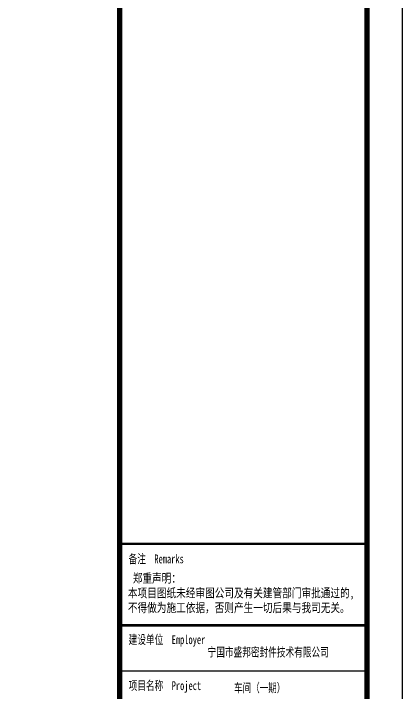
# Model space of a CAD drawing. Extents: x -89996 to 1006241, y -2176 to 440573.
# Drawn here: x 532334 to 547893, y 28052 to 55219 of the extents above; entities that cross this region are included whole.
import ezdxf
from ezdxf.enums import TextEntityAlignment as Align

# ---------------------------------------------------------------- set-up
doc = ezdxf.new("R2010")
doc.units = 0
doc.header["$LTSCALE"] = 1000
doc.header["$MEASUREMENT"] = 0
doc.layers.add('PUB_TITLE', color=4, linetype='Continuous')
doc.styles.add('_gyy_title_ST', font='', dxfattribs={"width": 0.8})
doc.styles.get('_gyy_title_ST').set_extended_font_data('SimSun')

# ---------------------------------------------------------------- blocks, each defined once
blk = doc.blocks.new('A$C767023C3')
at = {"layer": 'PUB_TITLE'}
for p, q in [((0, -23192), (-4949, -23192)), ((0, -25737), (-4949, -25737))]:
    blk.add_line(p, q, dxfattribs=at)
at = {"layer": 'PUB_TITLE', "const_width": 106}
blk.add_lwpolyline([(-4949, 0), (0, 0), (0, -40586), (-4949, -40586)], close=True, dxfattribs=at)
at = {"layer": 'PUB_TITLE', "const_width": 49.5}
for points in [[(-4949, -23192), (0, -23192)], [(-4949, -24818), (0, -24818)]]:
    blk.add_lwpolyline(points, dxfattribs=at)
at = {"layer": 'PUB_TITLE', "style": '_gyy_title_ST', "width": 0.7}
for s, p in [('备注  Remarks', (-4771, -23580)), ('建设单位  Employer', (-4771, -25193)), ('项目名称  Project', (-4771, -26112))]:
    blk.add_text(s, height=176.77, dxfattribs=at).set_placement(p)
at = {"layer": 'PUB_TITLE', "color": 2, "style": '_gyy_title_ST', "width": 0.7}
for s, height, p in [('宁国市盛邦密封件技术有限公司', 176.77, (-1978, -25348)), ('车间（一期）', 173.9, (-2148, -26063))]:
    blk.add_text(s, height=height, dxfattribs=at).set_placement(p, align=Align.MIDDLE)
at = {"layer": 'PUB_TITLE', "insert": (-4785, -23790), "char_height": 176.77, "width": 5656.57, "attachment_point": 1, "style": '_gyy_title_ST'}
blk.add_mtext(' 郑重声明：\\P本项目图纸未经审图公司及有关建管部门审批通过的,\\P不得做为施工依据，否则产生一切后果与我司无关。', dxfattribs=at)

msp = doc.modelspace()

# ---------------------------------------------------------------- linework, layer by layer
at = {"layer": 'PUB_TITLE'}
msp.add_lwpolyline([(399293.13, -2176.39), (547893.13, -2176.39), (547893.13, 81823.61), (399293.13, 81823.61)], close=True, dxfattribs=at)
at = {"layer": 'PUB_TITLE', "const_width": 212.12}
msp.add_lwpolyline([(402828.49, -762.25), (402828.49, 80409.47), (546478.99, 80409.47), (546478.99, -762.25)], close=True, dxfattribs=at)

# ---------------------------------------------------------------- block references
at = {"xscale": 2, "yscale": 2, "zscale": 2}
msp.add_blockref('A$C767023C3', (546478.99, 80409.47), dxfattribs=at)

doc.saveas('drawing.dxf')
